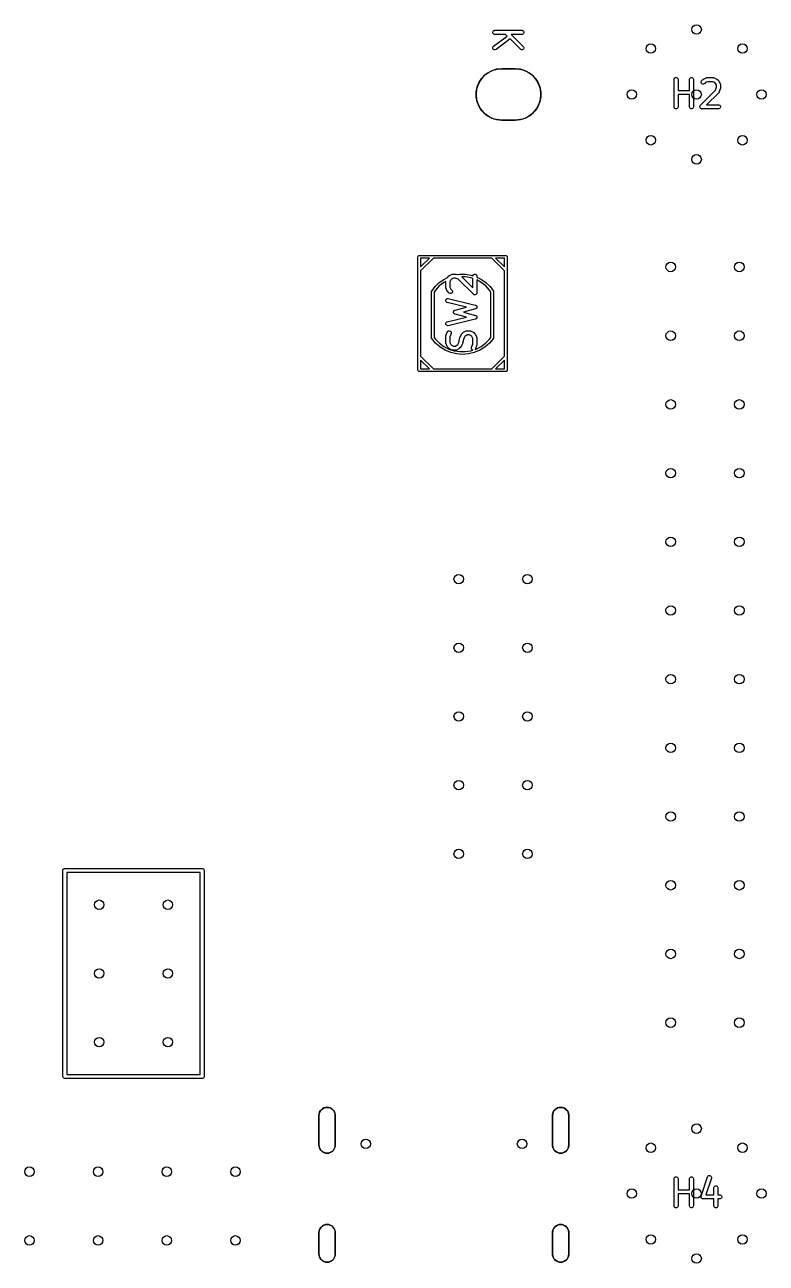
# Model space of a CAD drawing. Extents: x 0.3 to 2.5, y 0.3 to 2.1.
# Drawn here: x 1.421 to 2.501, y 0.299 to 2.101 of the extents above; entities that cross this region are included whole.
import ezdxf

# ---------------------------------------------------------------- set-up
doc = ezdxf.new("R2010")
doc.units = 0
doc.header["$MEASUREMENT"] = 0
doc.layers.add('BLACK', color=7, linetype='CONTINUOUS')

msp = doc.modelspace()

# ---------------------------------------------------------------- linework, layer by layer
at = {"layer": 'BLACK', "linetype": 'CONTINUOUS'}
for p, q in [((2.1032, 2.0909), (2.1036, 2.092)), ((2.1036, 2.092), (2.1044, 2.0928)), ((2.1044, 2.0928), (2.1055, 2.0932)), ((2.1055, 2.0932), (2.1061, 2.0933)), ((2.1061, 2.0933), (2.1454, 2.0933)), ((2.1454, 2.0933), (2.146, 2.0932)), ((2.146, 2.0932), (2.1471, 2.0928)), ((2.1471, 2.0928), (2.1479, 2.092)), ((2.1479, 2.092), (2.1483, 2.0909)), ((2.1032, 2.0897), (2.1032, 2.0909)), ((2.1036, 2.0887), (2.1032, 2.0897)), ((2.1044, 2.0879), (2.1036, 2.0887)), ((2.1043, 2.0702), (2.1241, 2.085)), ((2.1055, 2.0874), (2.1044, 2.0879)), ((2.1061, 2.0874), (2.1055, 2.0874)), ((2.1217, 2.0874), (2.1061, 2.0874)), ((2.1283, 2.0808), (2.1078, 2.0655)), ((2.1241, 2.085), (2.1217, 2.0874)), ((2.1434, 2.0657), (2.1283, 2.0808)), ((2.1454, 2.0874), (2.1301, 2.0874)), ((2.1301, 2.0874), (2.1475, 2.0699)), ((2.146, 2.0874), (2.1454, 2.0874)), ((2.1471, 2.0879), (2.146, 2.0874)), ((2.1479, 2.0887), (2.1471, 2.0879)), ((2.1483, 2.0897), (2.1479, 2.0887)), ((2.1483, 2.0909), (2.1483, 2.0897)), ((2.1031, 2.0677), (2.1033, 2.0688)), ((2.1034, 2.0665), (2.1031, 2.0677)), ((2.1033, 2.0688), (2.1039, 2.0698)), ((2.1041, 2.0656), (2.1034, 2.0665)), ((2.1039, 2.0698), (2.1043, 2.0702)), ((2.1051, 2.065), (2.1041, 2.0656)), ((2.1062, 2.0649), (2.1051, 2.065)), ((2.1074, 2.0652), (2.1062, 2.0649)), ((2.1078, 2.0655), (2.1074, 2.0652)), ((2.1438, 2.0654), (2.1434, 2.0657)), ((2.1449, 2.0649), (2.1438, 2.0654)), ((2.146, 2.0649), (2.1449, 2.0649)), ((2.1471, 2.0654), (2.146, 2.0649)), ((2.1479, 2.0662), (2.1471, 2.0654)), ((2.1475, 2.0699), (2.1479, 2.0695)), ((2.1479, 2.0695), (2.1483, 2.0684)), ((2.1483, 2.0672), (2.1479, 2.0662)), ((2.1483, 2.0684), (2.1483, 2.0672)), ((2.1053, 2.0358), (2.1125, 2.0372)), ((2.1125, 2.0372), (2.1161, 2.0374)), ((2.1161, 2.0374), (2.1358, 2.0374)), ((2.1358, 2.0374), (2.1161, 2.0374)), ((2.1358, 2.0374), (2.1395, 2.0372)), ((2.1395, 2.0372), (2.1467, 2.0358)), ((2.0832, 2.0176), (2.0872, 2.0237)), ((2.0872, 2.0237), (2.0924, 2.0289)), ((2.0924, 2.0289), (2.0985, 2.033)), ((2.0985, 2.033), (2.1053, 2.0358)), ((2.1467, 2.0358), (2.1535, 2.033)), ((2.1535, 2.033), (2.1596, 2.0289)), ((2.1596, 2.0289), (2.1647, 2.0237)), ((2.1647, 2.0237), (2.1688, 2.0176)), ((2.3671, 2.022), (2.3675, 2.0231)), ((2.3671, 2.0215), (2.3671, 2.022)), ((2.3671, 1.9821), (2.3671, 2.0215)), ((2.3675, 2.0231), (2.3684, 2.0239)), ((2.3684, 2.0239), (2.3694, 2.0244)), ((2.3694, 2.0244), (2.3706, 2.0244)), ((2.3706, 2.0244), (2.3716, 2.0239)), ((2.3716, 2.0239), (2.3725, 2.0231)), ((2.3725, 2.0231), (2.3729, 2.022)), ((2.3729, 2.022), (2.373, 2.0215)), ((2.373, 2.0215), (2.373, 2.0057)), ((2.3895, 2.0215), (2.3896, 2.022)), ((2.3895, 2.0057), (2.3895, 2.0215)), ((2.3896, 2.022), (2.39, 2.0231)), ((2.39, 2.0231), (2.3909, 2.0239)), ((2.3909, 2.0239), (2.3919, 2.0244)), ((2.3919, 2.0244), (2.3931, 2.0244)), ((2.3931, 2.0244), (2.3941, 2.0239)), ((2.3941, 2.0239), (2.395, 2.0231)), ((2.395, 2.0231), (2.3954, 2.022)), ((2.3954, 2.022), (2.3955, 2.0215)), ((2.3955, 2.0215), (2.3955, 1.9821)), ((2.4065, 2.0183), (2.4069, 2.0194)), ((2.4069, 2.0194), (2.4073, 2.0198)), ((2.4073, 2.0198), (2.4092, 2.0217)), ((2.4092, 2.0217), (2.4094, 2.0219)), ((2.4094, 2.0219), (2.4095, 2.022)), ((2.4094, 2.0219), (2.4094, 2.0219)), ((2.4095, 2.022), (2.4096, 2.022)), ((2.4096, 2.022), (2.4097, 2.0221)), ((2.4097, 2.0221), (2.4099, 2.0222)), ((2.4099, 2.0222), (2.4137, 2.0241)), ((2.4137, 2.0241), (2.4142, 2.0243)), ((2.4142, 2.0243), (2.4143, 2.0243)), ((2.4143, 2.0243), (2.4144, 2.0244)), ((2.4144, 2.0244), (2.415, 2.0244)), ((2.415, 2.0244), (2.4244, 2.0244)), ((2.4244, 2.0244), (2.4249, 2.0244)), ((2.4249, 2.0244), (2.425, 2.0243)), ((2.425, 2.0243), (2.4252, 2.0243)), ((2.4252, 2.0243), (2.4257, 2.0241)), ((2.4257, 2.0241), (2.4294, 2.0222)), ((2.4294, 2.0222), (2.4297, 2.0221)), ((2.4297, 2.0221), (2.4298, 2.022)), ((2.4298, 2.022), (2.4298, 2.022)), ((2.4298, 2.022), (2.4299, 2.0219)), ((2.4299, 2.0219), (2.43, 2.0219)), ((2.43, 2.0219), (2.4302, 2.0217)), ((2.4302, 2.0217), (2.4321, 2.0198)), ((2.4321, 2.0198), (2.4323, 2.0196)), ((2.4323, 2.0196), (2.4323, 2.0195)), ((2.4323, 2.0195), (2.4324, 2.0194)), ((2.4324, 2.0194), (2.4325, 2.0194)), ((2.4325, 2.0194), (2.4325, 2.0193)), ((2.4325, 2.0193), (2.4326, 2.019)), ((2.0789, 2.0037), (2.0804, 2.0109)), ((2.0789, 1.9963), (2.0789, 2.0037)), ((2.0804, 2.0109), (2.0832, 2.0176)), ((2.1688, 2.0176), (2.1716, 2.0109)), ((2.1716, 2.0109), (2.173, 2.0037)), ((2.173, 2.0037), (2.173, 1.9963)), ((2.373, 2.0057), (2.3895, 2.0057)), ((2.4054, 1.9842), (2.4274, 2.0062)), ((2.4065, 2.0171), (2.4065, 2.0183)), ((2.4069, 2.0161), (2.4065, 2.0171)), ((2.4077, 2.0153), (2.4069, 2.0161)), ((2.4088, 2.0148), (2.4077, 2.0153)), ((2.4099, 2.0148), (2.4088, 2.0148)), ((2.411, 2.0153), (2.4099, 2.0148)), ((2.4115, 2.0156), (2.411, 2.0153)), ((2.413, 2.0172), (2.4115, 2.0156)), ((2.4157, 2.0185), (2.413, 2.0172)), ((2.4321, 2.0025), (2.4146, 1.985)), ((2.4237, 2.0185), (2.4157, 2.0185)), ((2.4264, 2.0172), (2.4237, 2.0185)), ((2.4276, 2.016), (2.4264, 2.0172)), ((2.4274, 2.0062), (2.4289, 2.0107)), ((2.4289, 2.0133), (2.4276, 2.016)), ((2.4289, 2.0107), (2.4289, 2.0133)), ((2.4325, 2.003), (2.4321, 2.0025)), ((2.4326, 2.0031), (2.4325, 2.003)), ((2.4325, 2.003), (2.4325, 2.003)), ((2.4326, 2.019), (2.4345, 2.0153)), ((2.4328, 2.0037), (2.4326, 2.0031)), ((2.4347, 2.0093), (2.4328, 2.0037)), ((2.4345, 2.0153), (2.4347, 2.0147)), ((2.4347, 2.0147), (2.4347, 2.0146)), ((2.4347, 2.0146), (2.4348, 2.0145)), ((2.4348, 2.0096), (2.4347, 2.0096)), ((2.4347, 2.0096), (2.4347, 2.0093)), ((2.4348, 2.0145), (2.4348, 2.014)), ((2.4348, 2.014), (2.4348, 2.0102)), ((2.4348, 2.0102), (2.4348, 2.0099)), ((2.4348, 2.0099), (2.4348, 2.0098)), ((2.4348, 2.0098), (2.4348, 2.0097)), ((2.4348, 2.0097), (2.4348, 2.0096)), ((2.0804, 1.9891), (2.0789, 1.9963)), ((2.0832, 1.9824), (2.0804, 1.9891)), ((2.1716, 1.9891), (2.1688, 1.9824)), ((2.173, 1.9963), (2.1716, 1.9891)), ((2.3895, 1.9998), (2.373, 1.9998)), ((2.373, 1.9998), (2.373, 1.9821)), ((2.3895, 1.9821), (2.3895, 1.9998)), ((2.4046, 1.9827), (2.405, 1.9837)), ((2.405, 1.9837), (2.4054, 1.9842)), ((2.4146, 1.985), (2.4319, 1.985)), ((2.4319, 1.985), (2.4324, 1.985)), ((2.4324, 1.985), (2.4335, 1.9845)), ((2.4335, 1.9845), (2.4343, 1.9837)), ((2.4343, 1.9837), (2.4348, 1.9827)), ((2.0872, 1.9763), (2.0832, 1.9824)), ((2.0924, 1.9711), (2.0872, 1.9763)), ((2.0985, 1.967), (2.0924, 1.9711)), ((2.1053, 1.9642), (2.0985, 1.967)), ((2.1535, 1.967), (2.1467, 1.9642)), ((2.1596, 1.9711), (2.1535, 1.967)), ((2.1647, 1.9763), (2.1596, 1.9711)), ((2.1688, 1.9824), (2.1647, 1.9763)), ((2.3671, 1.9815), (2.3671, 1.9821)), ((2.3675, 1.9805), (2.3671, 1.9815)), ((2.3684, 1.9796), (2.3675, 1.9805)), ((2.3694, 1.9792), (2.3684, 1.9796)), ((2.3706, 1.9792), (2.3694, 1.9792)), ((2.3716, 1.9796), (2.3706, 1.9792)), ((2.3725, 1.9805), (2.3716, 1.9796)), ((2.3729, 1.9815), (2.3725, 1.9805)), ((2.373, 1.9821), (2.3729, 1.9815)), ((2.3896, 1.9815), (2.3895, 1.9821)), ((2.39, 1.9805), (2.3896, 1.9815)), ((2.3909, 1.9796), (2.39, 1.9805)), ((2.3919, 1.9792), (2.3909, 1.9796)), ((2.3931, 1.9792), (2.3919, 1.9792)), ((2.3941, 1.9796), (2.3931, 1.9792)), ((2.395, 1.9805), (2.3941, 1.9796)), ((2.3954, 1.9815), (2.395, 1.9805)), ((2.3955, 1.9821), (2.3954, 1.9815)), ((2.4046, 1.9815), (2.4046, 1.9827)), ((2.405, 1.9805), (2.4046, 1.9815)), ((2.4059, 1.9796), (2.405, 1.9805)), ((2.4069, 1.9792), (2.4059, 1.9796)), ((2.4075, 1.9791), (2.4069, 1.9792)), ((2.4319, 1.9791), (2.4075, 1.9791)), ((2.4324, 1.9792), (2.4319, 1.9791)), ((2.4335, 1.9796), (2.4324, 1.9792)), ((2.4343, 1.9805), (2.4335, 1.9796)), ((2.4348, 1.9815), (2.4343, 1.9805)), ((2.4348, 1.9827), (2.4348, 1.9815)), ((2.1125, 1.9628), (2.1053, 1.9642)), ((2.1161, 1.9626), (2.1125, 1.9628)), ((2.1358, 1.9626), (2.1161, 1.9626)), ((2.1161, 1.9626), (2.1358, 1.9626)), ((2.1395, 1.9628), (2.1358, 1.9626)), ((2.1467, 1.9642), (2.1395, 1.9628)), ((1.9941, 1.7638), (1.9942, 1.7645)), ((1.9941, 1.5984), (1.9941, 1.7638)), ((1.9942, 1.7645), (1.9953, 1.7656)), ((1.9953, 1.7656), (1.9961, 1.7657)), ((1.9961, 1.7657), (2.122, 1.7657)), ((2.0166, 1.7618), (1.998, 1.7433)), ((1.998, 1.7618), (1.998, 1.7488)), ((1.998, 1.7488), (2.011, 1.7618)), ((2.011, 1.7618), (1.998, 1.7618)), ((2.1015, 1.7618), (2.0166, 1.7618)), ((2.1201, 1.7433), (2.1015, 1.7618)), ((2.1071, 1.7618), (2.1201, 1.7488)), ((2.1201, 1.7618), (2.1071, 1.7618)), ((2.1201, 1.7488), (2.1201, 1.7618)), ((2.122, 1.7657), (2.1228, 1.7656)), ((2.1228, 1.7656), (2.1239, 1.7645)), ((2.1239, 1.7645), (2.124, 1.7638)), ((2.124, 1.7638), (2.124, 1.5984)), ((1.998, 1.7433), (1.998, 1.6189)), ((2.0249, 1.726), (2.0316, 1.7307)), ((2.0316, 1.7307), (2.037, 1.7334)), ((2.037, 1.7334), (2.037, 1.7335)), ((2.037, 1.7335), (2.0371, 1.7335)), ((2.0371, 1.7336), (2.0372, 1.7337)), ((2.0371, 1.7335), (2.0371, 1.7336)), ((2.0372, 1.7337), (2.0374, 1.7339)), ((2.0374, 1.7339), (2.0393, 1.7358)), ((2.0393, 1.7358), (2.0395, 1.736)), ((2.0395, 1.736), (2.0396, 1.7361)), ((2.0395, 1.736), (2.0395, 1.736)), ((2.0396, 1.7361), (2.0397, 1.7361)), ((2.0397, 1.7361), (2.0398, 1.7362)), ((2.0398, 1.7362), (2.04, 1.7363)), ((2.04, 1.7363), (2.0438, 1.7382)), ((2.0431, 1.7313), (2.0419, 1.7301)), ((2.0458, 1.7326), (2.0431, 1.7313)), ((2.0438, 1.7382), (2.0443, 1.7384)), ((2.0443, 1.7384), (2.0444, 1.7384)), ((2.0444, 1.7384), (2.0445, 1.7385)), ((2.0445, 1.7385), (2.0451, 1.7385)), ((2.0451, 1.7385), (2.0488, 1.7385)), ((2.0484, 1.7326), (2.0458, 1.7326)), ((2.0529, 1.7311), (2.0484, 1.7326)), ((2.0488, 1.7385), (2.0491, 1.7385)), ((2.0491, 1.7385), (2.0492, 1.7385)), ((2.0492, 1.7385), (2.0493, 1.7385)), ((2.0493, 1.7385), (2.0494, 1.7385)), ((2.0494, 1.7385), (2.0495, 1.7384)), ((2.0495, 1.7384), (2.0498, 1.7384)), ((2.0498, 1.7384), (2.0518, 1.7377)), ((2.0518, 1.7377), (2.0549, 1.7382)), ((2.0749, 1.7091), (2.0529, 1.7311)), ((2.0549, 1.7382), (2.0632, 1.7382)), ((2.0632, 1.7344), (2.0579, 1.7344)), ((2.0579, 1.7344), (2.074, 1.7183)), ((2.0632, 1.7382), (2.0713, 1.7369)), ((2.0714, 1.733), (2.0632, 1.7344)), ((2.0713, 1.7369), (2.0741, 1.736)), ((2.074, 1.7321), (2.0714, 1.733)), ((2.074, 1.7183), (2.074, 1.7321)), ((2.0741, 1.7361), (2.0745, 1.7372)), ((2.0741, 1.736), (2.0741, 1.7361)), ((2.0745, 1.7372), (2.0753, 1.738)), ((2.0753, 1.738), (2.0764, 1.7385)), ((2.0764, 1.7385), (2.0775, 1.7385)), ((2.0775, 1.7385), (2.0786, 1.738)), ((2.0786, 1.738), (2.0794, 1.7372)), ((2.0794, 1.7372), (2.0799, 1.7361)), ((2.0799, 1.7361), (2.0799, 1.7356)), ((2.0799, 1.7356), (2.0799, 1.734)), ((2.0799, 1.734), (2.0865, 1.7307)), ((2.0865, 1.7307), (2.0932, 1.726)), ((2.1201, 1.6189), (2.1201, 1.7433)), ((2.0138, 1.7126), (2.0139, 1.7134)), ((2.0139, 1.7134), (2.014, 1.7135)), ((2.014, 1.7135), (2.0141, 1.7137)), ((2.0141, 1.7137), (2.019, 1.7202)), ((2.0141, 1.7137), (2.0141, 1.7137)), ((2.0196, 1.715), (2.0177, 1.712)), ((2.019, 1.7202), (2.0249, 1.726)), ((2.0252, 1.7212), (2.0196, 1.715)), ((2.0317, 1.7263), (2.0252, 1.7212)), ((2.0346, 1.7279), (2.0317, 1.7263)), ((2.0346, 1.7187), (2.0346, 1.7279)), ((2.0347, 1.7181), (2.0346, 1.7187)), ((2.0347, 1.718), (2.0347, 1.7181)), ((2.0347, 1.7179), (2.0347, 1.718)), ((2.035, 1.7174), (2.0347, 1.7179)), ((2.0368, 1.7136), (2.035, 1.7174)), ((2.037, 1.7134), (2.0368, 1.7136)), ((2.037, 1.7133), (2.037, 1.7134)), ((2.0371, 1.7132), (2.037, 1.7133)), ((2.0371, 1.7131), (2.0371, 1.7132)), ((2.0372, 1.7131), (2.0371, 1.7131)), ((2.0374, 1.7129), (2.0372, 1.7131)), ((2.0393, 1.711), (2.0374, 1.7129)), ((2.0419, 1.7301), (2.0405, 1.7274)), ((2.0405, 1.7274), (2.0405, 1.7194)), ((2.0405, 1.7194), (2.0419, 1.7167)), ((2.0419, 1.7167), (2.0434, 1.7152)), ((2.0434, 1.7152), (2.0438, 1.7147)), ((2.0438, 1.7147), (2.0442, 1.7136)), ((2.0442, 1.7136), (2.0442, 1.7125)), ((2.0864, 1.7263), (2.0799, 1.7299)), ((2.0799, 1.7299), (2.0799, 1.7112)), ((2.0929, 1.7212), (2.0864, 1.7263)), ((2.0985, 1.715), (2.0929, 1.7212)), ((2.0932, 1.726), (2.0991, 1.7202)), ((2.1004, 1.712), (2.0985, 1.715)), ((2.0991, 1.7202), (2.104, 1.7137)), ((2.104, 1.7137), (2.1041, 1.7135)), ((2.1041, 1.7135), (2.1042, 1.7134)), ((2.1042, 1.7134), (2.1043, 1.7126)), ((2.0138, 1.6457), (2.0138, 1.7126)), ((2.0177, 1.712), (2.0177, 1.6463)), ((2.0346, 1.7001), (2.0349, 1.7012)), ((2.0348, 1.6989), (2.0346, 1.7001)), ((2.0354, 1.6979), (2.0348, 1.6989)), ((2.0349, 1.7012), (2.0356, 1.7021)), ((2.0364, 1.6973), (2.0354, 1.6979)), ((2.0356, 1.7021), (2.0366, 1.7027)), ((2.0369, 1.6971), (2.0364, 1.6973)), ((2.0366, 1.7027), (2.0377, 1.7029)), ((2.0649, 1.6904), (2.0369, 1.6971)), ((2.0377, 1.7029), (2.0383, 1.7028)), ((2.0383, 1.7028), (2.0776, 1.6934)), ((2.0397, 1.7106), (2.0393, 1.711)), ((2.0408, 1.7102), (2.0397, 1.7106)), ((2.0419, 1.7102), (2.0408, 1.7102)), ((2.043, 1.7106), (2.0419, 1.7102)), ((2.0438, 1.7114), (2.043, 1.7106)), ((2.0442, 1.7125), (2.0438, 1.7114)), ((2.0753, 1.7087), (2.0749, 1.7091)), ((2.0761, 1.7084), (2.0753, 1.7087)), ((2.0764, 1.7083), (2.0761, 1.7084)), ((2.0775, 1.7083), (2.0764, 1.7083)), ((2.0764, 1.7083), (2.0764, 1.7083)), ((2.0786, 1.7087), (2.0775, 1.7083)), ((2.0794, 1.7096), (2.0786, 1.7087)), ((2.0797, 1.7103), (2.0794, 1.7096)), ((2.0799, 1.7106), (2.0797, 1.7103)), ((2.0799, 1.7112), (2.0799, 1.7106)), ((2.1004, 1.6463), (2.1004, 1.712)), ((2.1043, 1.7126), (2.1043, 1.6457)), ((2.0459, 1.6833), (2.046, 1.6836)), ((2.0459, 1.6831), (2.0459, 1.6833)), ((2.0459, 1.6829), (2.0459, 1.6831)), ((2.046, 1.6825), (2.0459, 1.6829)), ((2.046, 1.684), (2.0461, 1.6842)), ((2.046, 1.6836), (2.046, 1.684)), ((2.046, 1.6821), (2.046, 1.6825)), ((2.0461, 1.682), (2.046, 1.6821)), ((2.0461, 1.6842), (2.0462, 1.6844)), ((2.0462, 1.6818), (2.0461, 1.682)), ((2.0462, 1.6844), (2.0464, 1.6847)), ((2.0464, 1.6815), (2.0462, 1.6818)), ((2.0464, 1.6847), (2.0466, 1.685)), ((2.0466, 1.6811), (2.0464, 1.6815)), ((2.0466, 1.685), (2.0468, 1.6851)), ((2.0468, 1.681), (2.0466, 1.6811)), ((2.0468, 1.6851), (2.0469, 1.6853)), ((2.0469, 1.6809), (2.0468, 1.681)), ((2.0469, 1.6853), (2.0472, 1.6855)), ((2.0472, 1.6807), (2.0469, 1.6809)), ((2.0472, 1.6855), (2.0475, 1.6857)), ((2.0475, 1.6804), (2.0472, 1.6807)), ((2.0475, 1.6857), (2.0478, 1.6858)), ((2.0478, 1.6803), (2.0475, 1.6804)), ((2.0478, 1.6858), (2.0479, 1.6859)), ((2.0479, 1.6803), (2.0478, 1.6803)), ((2.0479, 1.6859), (2.0479, 1.6859)), ((2.0479, 1.6859), (2.0481, 1.6859)), ((2.0481, 1.6802), (2.0479, 1.6803)), ((2.0479, 1.6803), (2.0479, 1.6803)), ((2.0481, 1.6859), (2.0649, 1.6904)), ((2.0649, 1.6757), (2.0481, 1.6802)), ((2.0777, 1.6877), (2.0603, 1.6831)), ((2.0603, 1.6831), (2.0777, 1.6784)), ((2.0776, 1.6934), (2.0778, 1.6934)), ((2.0779, 1.6878), (2.0777, 1.6877)), ((2.0777, 1.6784), (2.0779, 1.6784)), ((2.0778, 1.6934), (2.0779, 1.6934)), ((2.0779, 1.6934), (2.078, 1.6933)), ((2.078, 1.6878), (2.0779, 1.6878)), ((2.0779, 1.6784), (2.078, 1.6783)), ((2.078, 1.6933), (2.0782, 1.6933)), ((2.0781, 1.6878), (2.078, 1.6878)), ((2.078, 1.6783), (2.0781, 1.6783)), ((2.0783, 1.6879), (2.0781, 1.6878)), ((2.0781, 1.6783), (2.0783, 1.6782)), ((2.0782, 1.6933), (2.0785, 1.693)), ((2.0786, 1.6882), (2.0783, 1.6879)), ((2.0783, 1.6782), (2.0786, 1.678)), ((2.0785, 1.693), (2.0789, 1.6928)), ((2.079, 1.6884), (2.0786, 1.6882)), ((2.0786, 1.678), (2.079, 1.6777)), ((2.0789, 1.6928), (2.079, 1.6927)), ((2.079, 1.6927), (2.0791, 1.6926)), ((2.0791, 1.6885), (2.079, 1.6884)), ((2.079, 1.6777), (2.0791, 1.6776)), ((2.0791, 1.6926), (2.0794, 1.6922)), ((2.0792, 1.6886), (2.0791, 1.6885)), ((2.0791, 1.6776), (2.0792, 1.6775)), ((2.0794, 1.689), (2.0792, 1.6886)), ((2.0792, 1.6775), (2.0794, 1.6772)), ((2.0794, 1.6922), (2.0796, 1.6919)), ((2.0796, 1.6893), (2.0794, 1.689)), ((2.0794, 1.6772), (2.0796, 1.6768)), ((2.0796, 1.6919), (2.0797, 1.6917)), ((2.0797, 1.6895), (2.0796, 1.6893)), ((2.0796, 1.6768), (2.0797, 1.6767)), ((2.0797, 1.6917), (2.0797, 1.6916)), ((2.0797, 1.6916), (2.0798, 1.6912)), ((2.0798, 1.6896), (2.0797, 1.6895)), ((2.0797, 1.6767), (2.0798, 1.6765)), ((2.0798, 1.6912), (2.0799, 1.6908)), ((2.0799, 1.6905), (2.0798, 1.69)), ((2.0798, 1.69), (2.0798, 1.6896)), ((2.0799, 1.6908), (2.0799, 1.6906)), ((2.0799, 1.6906), (2.0799, 1.6905)), ((2.0346, 1.6661), (2.0348, 1.6672)), ((2.0349, 1.665), (2.0346, 1.6661)), ((2.0348, 1.6672), (2.0354, 1.6682)), ((2.0356, 1.664), (2.0349, 1.665)), ((2.0354, 1.6682), (2.0364, 1.6689)), ((2.0366, 1.6634), (2.0356, 1.664)), ((2.0364, 1.6689), (2.0369, 1.6691)), ((2.0377, 1.6632), (2.0366, 1.6634)), ((2.0369, 1.6691), (2.0649, 1.6757)), ((2.0383, 1.6633), (2.0377, 1.6632)), ((2.0776, 1.6727), (2.0383, 1.6633)), ((2.0778, 1.6728), (2.0776, 1.6727)), ((2.0779, 1.6728), (2.0778, 1.6728)), ((2.078, 1.6728), (2.0779, 1.6728)), ((2.0782, 1.6729), (2.078, 1.6728)), ((2.0785, 1.6731), (2.0782, 1.6729)), ((2.0789, 1.6734), (2.0785, 1.6731)), ((2.079, 1.6735), (2.0789, 1.6734)), ((2.0791, 1.6736), (2.079, 1.6735)), ((2.0794, 1.6739), (2.0791, 1.6736)), ((2.0796, 1.6743), (2.0794, 1.6739)), ((2.0797, 1.6744), (2.0796, 1.6743)), ((2.0798, 1.675), (2.0797, 1.6745)), ((2.0797, 1.6745), (2.0797, 1.6744)), ((2.0798, 1.6765), (2.0798, 1.6761)), ((2.0798, 1.6761), (2.0799, 1.6757)), ((2.0799, 1.6754), (2.0798, 1.675)), ((2.0799, 1.6757), (2.0799, 1.6755)), ((2.0799, 1.6755), (2.0799, 1.6754)), ((2.0139, 1.6449), (2.0138, 1.6457)), ((2.0138, 1.6457), (2.0138, 1.6457)), ((2.0138, 1.6457), (2.0138, 1.6457)), ((2.0138, 1.6457), (2.0138, 1.6457)), ((2.0141, 1.6448), (2.0139, 1.6449)), ((2.0142, 1.6445), (2.0141, 1.6448)), ((2.0198, 1.6379), (2.0142, 1.6445)), ((2.0177, 1.6463), (2.0197, 1.6435)), ((2.0197, 1.6435), (2.0255, 1.6378)), ((2.0346, 1.6475), (2.0347, 1.6477)), ((2.0346, 1.6381), (2.0346, 1.6475)), ((2.0347, 1.6481), (2.0348, 1.6484)), ((2.0347, 1.648), (2.0347, 1.6481)), ((2.0347, 1.6479), (2.0347, 1.648)), ((2.0347, 1.6478), (2.0347, 1.6479)), ((2.0347, 1.6477), (2.0347, 1.6478)), ((2.0348, 1.6484), (2.0367, 1.654)), ((2.0367, 1.654), (2.0369, 1.6545)), ((2.0369, 1.6545), (2.0377, 1.6554)), ((2.0377, 1.6554), (2.0387, 1.6559)), ((2.0387, 1.6559), (2.0398, 1.656)), ((2.0398, 1.656), (2.0409, 1.6556)), ((2.0423, 1.6521), (2.0405, 1.647)), ((2.0405, 1.647), (2.0405, 1.6388)), ((2.0409, 1.6556), (2.0418, 1.6549)), ((2.0418, 1.6549), (2.0423, 1.6539)), ((2.0423, 1.6539), (2.0424, 1.6527)), ((2.0424, 1.6527), (2.0423, 1.6521)), ((2.0536, 1.6391), (2.0553, 1.6463)), ((2.0553, 1.6463), (2.0554, 1.6463)), ((2.0554, 1.6464), (2.0555, 1.6466)), ((2.0554, 1.6463), (2.0554, 1.6464)), ((2.0555, 1.6468), (2.0556, 1.6469)), ((2.0555, 1.6466), (2.0555, 1.6468)), ((2.0556, 1.6469), (2.0574, 1.6506)), ((2.0556, 1.6469), (2.0556, 1.6469)), ((2.0574, 1.6506), (2.0576, 1.6509)), ((2.0576, 1.6509), (2.0576, 1.651)), ((2.0576, 1.651), (2.0577, 1.651)), ((2.0577, 1.651), (2.0578, 1.6511)), ((2.0578, 1.6512), (2.058, 1.6514)), ((2.0578, 1.6511), (2.0578, 1.6512)), ((2.058, 1.6514), (2.0599, 1.6533)), ((2.061, 1.6445), (2.0592, 1.6374)), ((2.0599, 1.6533), (2.0601, 1.6535)), ((2.0601, 1.6535), (2.0602, 1.6535)), ((2.0602, 1.6536), (2.0603, 1.6537)), ((2.0602, 1.6535), (2.0602, 1.6536)), ((2.0603, 1.6537), (2.0604, 1.6537)), ((2.0604, 1.6537), (2.0606, 1.6538)), ((2.0606, 1.6538), (2.0644, 1.6557)), ((2.0625, 1.6476), (2.061, 1.6445)), ((2.0637, 1.6488), (2.0625, 1.6476)), ((2.0664, 1.6501), (2.0637, 1.6488)), ((2.0644, 1.6557), (2.0649, 1.6559)), ((2.0649, 1.6559), (2.065, 1.6559)), ((2.065, 1.6559), (2.0651, 1.656)), ((2.0651, 1.656), (2.0657, 1.656)), ((2.0657, 1.656), (2.0695, 1.656)), ((2.0688, 1.6501), (2.0664, 1.6501)), ((2.0715, 1.6488), (2.0688, 1.6501)), ((2.0695, 1.656), (2.07, 1.656)), ((2.07, 1.656), (2.0701, 1.6559)), ((2.0701, 1.6559), (2.0702, 1.6559)), ((2.0702, 1.6559), (2.0708, 1.6557)), ((2.0708, 1.6557), (2.0745, 1.6538)), ((2.0727, 1.6476), (2.0715, 1.6488)), ((2.074, 1.6449), (2.0727, 1.6476)), ((2.074, 1.6367), (2.074, 1.6449)), ((2.0745, 1.6538), (2.0748, 1.6537)), ((2.0748, 1.6537), (2.0749, 1.6537)), ((2.0749, 1.6537), (2.0749, 1.6536)), ((2.0749, 1.6536), (2.075, 1.6535)), ((2.075, 1.6535), (2.0751, 1.6535)), ((2.0751, 1.6535), (2.0753, 1.6533)), ((2.0753, 1.6533), (2.0772, 1.6514)), ((2.0772, 1.6514), (2.0774, 1.6512)), ((2.0774, 1.6512), (2.0774, 1.6511)), ((2.0774, 1.6511), (2.0775, 1.651)), ((2.0775, 1.651), (2.0775, 1.651)), ((2.0775, 1.651), (2.0776, 1.6509)), ((2.0776, 1.6509), (2.0777, 1.6506)), ((2.0777, 1.6506), (2.0796, 1.6469)), ((2.0796, 1.6469), (2.0798, 1.6464)), ((2.0798, 1.6464), (2.0798, 1.6462)), ((2.0798, 1.6462), (2.0799, 1.6462)), ((2.0799, 1.6462), (2.0799, 1.6456)), ((2.0799, 1.6456), (2.0799, 1.6362)), ((2.0926, 1.6378), (2.0984, 1.6435)), ((2.104, 1.6445), (2.0983, 1.6379)), ((2.0984, 1.6435), (2.1004, 1.6463)), ((2.1042, 1.6449), (2.104, 1.6448)), ((2.104, 1.6448), (2.104, 1.6445)), ((2.1043, 1.6457), (2.1042, 1.6449)), ((2.1043, 1.6457), (2.1043, 1.6457)), ((2.1043, 1.6457), (2.1043, 1.6457)), ((2.1043, 1.6457), (2.1043, 1.6457)), ((2.0264, 1.6322), (2.0198, 1.6379)), ((2.0255, 1.6378), (2.032, 1.633)), ((2.0339, 1.6277), (2.0264, 1.6322)), ((2.032, 1.633), (2.0393, 1.6294)), ((2.0419, 1.6244), (2.0339, 1.6277)), ((2.0347, 1.6375), (2.0346, 1.6381)), ((2.0347, 1.6374), (2.0347, 1.6375)), ((2.0347, 1.6373), (2.0347, 1.6374)), ((2.035, 1.6368), (2.0347, 1.6373)), ((2.0368, 1.633), (2.035, 1.6368)), ((2.037, 1.6328), (2.0368, 1.633)), ((2.037, 1.6327), (2.037, 1.6328)), ((2.0371, 1.6326), (2.037, 1.6327)), ((2.0371, 1.6325), (2.0371, 1.6326)), ((2.0372, 1.6325), (2.0371, 1.6325)), ((2.0374, 1.6322), (2.0372, 1.6325)), ((2.0393, 1.6304), (2.0374, 1.6322)), ((2.0395, 1.6302), (2.0393, 1.6304)), ((2.0393, 1.6294), (2.047, 1.6269)), ((2.0395, 1.6301), (2.0395, 1.6302)), ((2.0396, 1.6301), (2.0395, 1.6301)), ((2.0397, 1.63), (2.0396, 1.6301)), ((2.0398, 1.63), (2.0397, 1.63)), ((2.04, 1.6298), (2.0398, 1.63)), ((2.0438, 1.6279), (2.04, 1.6298)), ((2.0405, 1.6388), (2.0419, 1.6361)), ((2.0419, 1.6361), (2.0431, 1.6349)), ((2.0504, 1.6223), (2.0419, 1.6244)), ((2.0431, 1.6349), (2.0458, 1.6335)), ((2.0443, 1.6277), (2.0438, 1.6279)), ((2.0444, 1.6277), (2.0443, 1.6277)), ((2.0445, 1.6277), (2.0444, 1.6277)), ((2.0451, 1.6276), (2.0445, 1.6277)), ((2.0488, 1.6276), (2.0451, 1.6276)), ((2.0458, 1.6335), (2.0481, 1.6335)), ((2.047, 1.6269), (2.055, 1.6256)), ((2.0481, 1.6335), (2.0508, 1.6349)), ((2.0494, 1.6277), (2.0488, 1.6276)), ((2.0495, 1.6277), (2.0494, 1.6277)), ((2.0496, 1.6277), (2.0495, 1.6277)), ((2.0502, 1.6279), (2.0496, 1.6277)), ((2.0539, 1.6298), (2.0502, 1.6279)), ((2.0508, 1.6349), (2.052, 1.6361)), ((2.052, 1.6361), (2.0536, 1.6391)), ((2.0542, 1.63), (2.0539, 1.6298)), ((2.0543, 1.6301), (2.0542, 1.63)), ((2.0542, 1.63), (2.0542, 1.63)), ((2.0544, 1.6301), (2.0543, 1.6301)), ((2.0545, 1.6302), (2.0544, 1.6301)), ((2.0547, 1.6304), (2.0545, 1.6302)), ((2.0566, 1.6322), (2.0547, 1.6304)), ((2.055, 1.6256), (2.0631, 1.6256)), ((2.0567, 1.6325), (2.0566, 1.6322)), ((2.0568, 1.6325), (2.0567, 1.6325)), ((2.0569, 1.6326), (2.0568, 1.6325)), ((2.0571, 1.633), (2.0569, 1.6328)), ((2.0569, 1.6328), (2.0569, 1.6327)), ((2.0569, 1.6327), (2.0569, 1.6326)), ((2.059, 1.6368), (2.0571, 1.633)), ((2.0591, 1.6371), (2.059, 1.6368)), ((2.059, 1.6368), (2.059, 1.6368)), ((2.059, 1.6368), (2.059, 1.6368)), ((2.0592, 1.6373), (2.0591, 1.6371)), ((2.0592, 1.6374), (2.0592, 1.6373)), ((2.0592, 1.6373), (2.0592, 1.6373)), ((2.0631, 1.6256), (2.0711, 1.6269)), ((2.0762, 1.6244), (2.0677, 1.6223)), ((2.0711, 1.6269), (2.0742, 1.6278)), ((2.0722, 1.6309), (2.0723, 1.6315)), ((2.0722, 1.6298), (2.0722, 1.6309)), ((2.0728, 1.6288), (2.0722, 1.6298)), ((2.0723, 1.6315), (2.074, 1.6367)), ((2.0736, 1.628), (2.0728, 1.6288)), ((2.0742, 1.6278), (2.0736, 1.628)), ((2.0842, 1.6277), (2.0762, 1.6244)), ((2.0775, 1.6289), (2.0788, 1.6294)), ((2.0777, 1.6291), (2.0775, 1.6289)), ((2.0779, 1.6296), (2.0777, 1.6291)), ((2.0798, 1.6353), (2.0779, 1.6296)), ((2.0788, 1.6294), (2.0861, 1.633)), ((2.0799, 1.6356), (2.0798, 1.6356)), ((2.0798, 1.6356), (2.0798, 1.6353)), ((2.0799, 1.6362), (2.0799, 1.6359)), ((2.0799, 1.6359), (2.0799, 1.6358)), ((2.0799, 1.6358), (2.0799, 1.6357)), ((2.0799, 1.6357), (2.0799, 1.6356)), ((2.0917, 1.6322), (2.0842, 1.6277)), ((2.0861, 1.633), (2.0926, 1.6378)), ((2.0983, 1.6379), (2.0917, 1.6322)), ((1.998, 1.6189), (2.0166, 1.6004)), ((2.011, 1.6004), (1.998, 1.6134)), ((1.998, 1.6134), (1.998, 1.6004)), ((2.0591, 1.6216), (2.0504, 1.6223)), ((2.0677, 1.6223), (2.0591, 1.6216)), ((2.1015, 1.6004), (2.1201, 1.6189)), ((2.1201, 1.6134), (2.1071, 1.6004)), ((2.1201, 1.6004), (2.1201, 1.6134)), ((1.9942, 1.5977), (1.9941, 1.5984)), ((1.9953, 1.5966), (1.9942, 1.5977)), ((1.9961, 1.5965), (1.9953, 1.5966)), ((2.122, 1.5965), (1.9961, 1.5965)), ((1.998, 1.6004), (2.011, 1.6004)), ((2.0166, 1.6004), (2.1015, 1.6004)), ((2.1071, 1.6004), (2.1201, 1.6004)), ((2.1228, 1.5966), (2.122, 1.5965)), ((2.1239, 1.5977), (2.1228, 1.5966)), ((2.124, 1.5984), (2.1239, 1.5977)), ((1.477, 0.871), (1.4775, 0.8721)), ((1.477, 0.8705), (1.477, 0.871)), ((1.477, 0.5705), (1.477, 0.8705)), ((1.4775, 0.8721), (1.4783, 0.8729)), ((1.4783, 0.8729), (1.4793, 0.8734)), ((1.4793, 0.8734), (1.4799, 0.8734)), ((1.4799, 0.8734), (1.6799, 0.8734)), ((1.4829, 0.8675), (1.4829, 0.5734)), ((1.677, 0.8675), (1.4829, 0.8675)), ((1.677, 0.5734), (1.677, 0.8675)), ((1.6799, 0.8734), (1.6805, 0.8734)), ((1.6805, 0.8734), (1.6816, 0.8729)), ((1.6816, 0.8729), (1.6824, 0.8721)), ((1.6824, 0.8721), (1.6828, 0.871)), ((1.6828, 0.871), (1.6829, 0.8705)), ((1.6829, 0.8705), (1.6829, 0.5705)), ((1.477, 0.5699), (1.477, 0.5705)), ((1.4775, 0.5688), (1.477, 0.5699)), ((1.4783, 0.568), (1.4775, 0.5688)), ((1.4793, 0.5676), (1.4783, 0.568)), ((1.4799, 0.5675), (1.4793, 0.5676)), ((1.6799, 0.5675), (1.4799, 0.5675)), ((1.4829, 0.5734), (1.677, 0.5734)), ((1.6805, 0.5676), (1.6799, 0.5675)), ((1.6816, 0.568), (1.6805, 0.5676)), ((1.6824, 0.5688), (1.6816, 0.568)), ((1.6828, 0.5699), (1.6824, 0.5688)), ((1.6829, 0.5705), (1.6828, 0.5699)), ((1.8524, 0.521), (1.8546, 0.5231)), ((1.8546, 0.5231), (1.8573, 0.5247)), ((1.8573, 0.5247), (1.8603, 0.5255)), ((1.8603, 0.5255), (1.8634, 0.5255)), ((1.8634, 0.5255), (1.8663, 0.5247)), ((1.8663, 0.5247), (1.869, 0.5231)), ((1.869, 0.5231), (1.8712, 0.521)), ((2.1926, 0.521), (2.1948, 0.5231)), ((2.1948, 0.5231), (2.1974, 0.5247)), ((2.1974, 0.5247), (2.2004, 0.5255)), ((2.2004, 0.5255), (2.2035, 0.5255)), ((2.2035, 0.5255), (2.2065, 0.5247)), ((2.2065, 0.5247), (2.2092, 0.5231)), ((2.2092, 0.5231), (2.2113, 0.521)), ((1.85, 0.5138), (1.8501, 0.5153)), ((1.85, 0.4705), (1.85, 0.5138)), ((1.85, 0.5138), (1.85, 0.4705)), ((1.8501, 0.5153), (1.8509, 0.5183)), ((1.8509, 0.5183), (1.8524, 0.521)), ((1.8712, 0.521), (1.8727, 0.5183)), ((1.8727, 0.5183), (1.8735, 0.5153)), ((1.8735, 0.5153), (1.8736, 0.5138)), ((1.8736, 0.5138), (1.8736, 0.4705)), ((1.8736, 0.4705), (1.8736, 0.5138)), ((2.1902, 0.5138), (2.1903, 0.5153)), ((2.1902, 0.4705), (2.1902, 0.5138)), ((2.1902, 0.5138), (2.1902, 0.4705)), ((2.1903, 0.5153), (2.1911, 0.5183)), ((2.1911, 0.5183), (2.1926, 0.521)), ((2.2113, 0.521), (2.2129, 0.5183)), ((2.2129, 0.5183), (2.2137, 0.5153)), ((2.2137, 0.5153), (2.2138, 0.5138)), ((2.2138, 0.5138), (2.2138, 0.4705)), ((2.2138, 0.4705), (2.2138, 0.5138)), ((1.8501, 0.4689), (1.85, 0.4705)), ((1.8509, 0.466), (1.8501, 0.4689)), ((1.8735, 0.4689), (1.8727, 0.466)), ((1.8736, 0.4705), (1.8735, 0.4689)), ((2.1903, 0.4689), (2.1902, 0.4705)), ((2.1911, 0.466), (2.1903, 0.4689)), ((2.2137, 0.4689), (2.2129, 0.466)), ((2.2138, 0.4705), (2.2137, 0.4689)), ((1.8524, 0.4633), (1.8509, 0.466)), ((1.8546, 0.4611), (1.8524, 0.4633)), ((1.8573, 0.4596), (1.8546, 0.4611)), ((1.8603, 0.4588), (1.8573, 0.4596)), ((1.8634, 0.4588), (1.8603, 0.4588)), ((1.8663, 0.4596), (1.8634, 0.4588)), ((1.869, 0.4611), (1.8663, 0.4596)), ((1.8712, 0.4633), (1.869, 0.4611)), ((1.8727, 0.466), (1.8712, 0.4633)), ((2.1926, 0.4633), (2.1911, 0.466)), ((2.1948, 0.4611), (2.1926, 0.4633)), ((2.1974, 0.4596), (2.1948, 0.4611)), ((2.2004, 0.4588), (2.1974, 0.4596)), ((2.2035, 0.4588), (2.2004, 0.4588)), ((2.2065, 0.4596), (2.2035, 0.4588)), ((2.2092, 0.4611), (2.2065, 0.4596)), ((2.2113, 0.4633), (2.2092, 0.4611)), ((2.2129, 0.466), (2.2113, 0.4633)), ((2.3671, 0.422), (2.3675, 0.4231)), ((2.3671, 0.4215), (2.3671, 0.422)), ((2.3671, 0.3821), (2.3671, 0.4215)), ((2.3675, 0.4231), (2.3684, 0.4239)), ((2.3684, 0.4239), (2.3694, 0.4244)), ((2.3694, 0.4244), (2.3706, 0.4244)), ((2.3706, 0.4244), (2.3716, 0.4239)), ((2.3716, 0.4239), (2.3725, 0.4231)), ((2.3725, 0.4231), (2.3729, 0.422)), ((2.3729, 0.422), (2.373, 0.4215)), ((2.373, 0.4215), (2.373, 0.4057)), ((2.3895, 0.4215), (2.3896, 0.422)), ((2.3895, 0.4057), (2.3895, 0.4215)), ((2.3896, 0.422), (2.39, 0.4231)), ((2.39, 0.4231), (2.3909, 0.4239)), ((2.3909, 0.4239), (2.3919, 0.4244)), ((2.3919, 0.4244), (2.3931, 0.4244)), ((2.3931, 0.4244), (2.3941, 0.4239)), ((2.3941, 0.4239), (2.395, 0.4231)), ((2.395, 0.4231), (2.3954, 0.422)), ((2.3954, 0.422), (2.3955, 0.4215)), ((2.3955, 0.4215), (2.3955, 0.3821)), ((2.4066, 0.3962), (2.4159, 0.4243)), ((2.4215, 0.4224), (2.4135, 0.3982)), ((2.4159, 0.4243), (2.4162, 0.4248)), ((2.4162, 0.4248), (2.4169, 0.4257)), ((2.4169, 0.4257), (2.418, 0.4262)), ((2.418, 0.4262), (2.4191, 0.4263)), ((2.4191, 0.4263), (2.4202, 0.4259)), ((2.4202, 0.4259), (2.4211, 0.4251)), ((2.4211, 0.4251), (2.4216, 0.4241)), ((2.4217, 0.423), (2.4215, 0.4224)), ((2.4216, 0.4241), (2.4217, 0.423)), ((2.373, 0.4057), (2.3895, 0.4057)), ((2.3895, 0.3998), (2.373, 0.3998)), ((2.373, 0.3998), (2.373, 0.3821)), ((2.3895, 0.3821), (2.3895, 0.3998)), ((2.4135, 0.3982), (2.4252, 0.3982)), ((2.4252, 0.4089), (2.4257, 0.41)), ((2.4252, 0.4083), (2.4252, 0.4089)), ((2.4252, 0.3982), (2.4252, 0.4083)), ((2.4257, 0.41), (2.4265, 0.4108)), ((2.4265, 0.4108), (2.4275, 0.4112)), ((2.4275, 0.4112), (2.4287, 0.4112)), ((2.4287, 0.4112), (2.4298, 0.4108)), ((2.4298, 0.4108), (2.4306, 0.41)), ((2.4306, 0.41), (2.431, 0.4089)), ((2.431, 0.4089), (2.4311, 0.4083)), ((2.4311, 0.4083), (2.4311, 0.3982)), ((2.4311, 0.3982), (2.4337, 0.3982)), ((2.4337, 0.3982), (2.4343, 0.3981)), ((2.4343, 0.3981), (2.4354, 0.3977)), ((2.4354, 0.3977), (2.4362, 0.3969)), ((2.4362, 0.3969), (2.4366, 0.3958)), ((2.3671, 0.3815), (2.3671, 0.3821)), ((2.3675, 0.3805), (2.3671, 0.3815)), ((2.3684, 0.3796), (2.3675, 0.3805)), ((2.3694, 0.3792), (2.3684, 0.3796)), ((2.3706, 0.3792), (2.3694, 0.3792)), ((2.3716, 0.3796), (2.3706, 0.3792)), ((2.3725, 0.3805), (2.3716, 0.3796)), ((2.3729, 0.3815), (2.3725, 0.3805)), ((2.373, 0.3821), (2.3729, 0.3815)), ((2.3896, 0.3815), (2.3895, 0.3821)), ((2.39, 0.3805), (2.3896, 0.3815)), ((2.3909, 0.3796), (2.39, 0.3805)), ((2.3919, 0.3792), (2.3909, 0.3796)), ((2.3931, 0.3792), (2.3919, 0.3792)), ((2.3941, 0.3796), (2.3931, 0.3792)), ((2.395, 0.3805), (2.3941, 0.3796)), ((2.3954, 0.3815), (2.395, 0.3805)), ((2.3955, 0.3821), (2.3954, 0.3815)), ((2.4064, 0.3956), (2.4065, 0.3957)), ((2.4065, 0.3951), (2.4064, 0.3956)), ((2.4065, 0.3959), (2.4066, 0.3962)), ((2.4065, 0.3958), (2.4065, 0.3959)), ((2.4065, 0.3957), (2.4065, 0.3958)), ((2.4065, 0.3946), (2.4065, 0.3951)), ((2.4065, 0.3945), (2.4065, 0.3946)), ((2.4065, 0.3944), (2.4065, 0.3945)), ((2.4067, 0.394), (2.4065, 0.3944)), ((2.4069, 0.3936), (2.4067, 0.394)), ((2.407, 0.3935), (2.4069, 0.3936)), ((2.407, 0.3934), (2.407, 0.3935)), ((2.4074, 0.3931), (2.407, 0.3934)), ((2.4077, 0.3928), (2.4074, 0.3931)), ((2.4078, 0.3927), (2.4077, 0.3928)), ((2.4079, 0.3927), (2.4078, 0.3927)), ((2.4084, 0.3925), (2.4079, 0.3927)), ((2.4088, 0.3923), (2.4084, 0.3925)), ((2.4089, 0.3923), (2.4088, 0.3923)), ((2.409, 0.3923), (2.4089, 0.3923)), ((2.4091, 0.3923), (2.409, 0.3923)), ((2.4094, 0.3923), (2.4091, 0.3923)), ((2.4252, 0.3923), (2.4094, 0.3923)), ((2.4252, 0.3821), (2.4252, 0.3923)), ((2.4252, 0.3815), (2.4252, 0.3821)), ((2.4257, 0.3805), (2.4252, 0.3815)), ((2.4265, 0.3796), (2.4257, 0.3805)), ((2.4275, 0.3792), (2.4265, 0.3796)), ((2.4287, 0.3792), (2.4275, 0.3792)), ((2.4298, 0.3796), (2.4287, 0.3792)), ((2.4306, 0.3805), (2.4298, 0.3796)), ((2.431, 0.3815), (2.4306, 0.3805)), ((2.4311, 0.3821), (2.431, 0.3815)), ((2.4337, 0.3923), (2.4311, 0.3923)), ((2.4311, 0.3923), (2.4311, 0.3821)), ((2.4343, 0.3923), (2.4337, 0.3923)), ((2.4354, 0.3928), (2.4343, 0.3923)), ((2.4362, 0.3936), (2.4354, 0.3928)), ((2.4366, 0.3946), (2.4362, 0.3936)), ((2.4366, 0.3958), (2.4366, 0.3946)), ((1.85, 0.3433), (1.8501, 0.3448)), ((1.85, 0.3118), (1.85, 0.3433)), ((1.85, 0.3433), (1.85, 0.3118)), ((1.8501, 0.3448), (1.8509, 0.3478)), ((1.8509, 0.3478), (1.8524, 0.3505)), ((1.8524, 0.3505), (1.8546, 0.3527)), ((1.8546, 0.3527), (1.8573, 0.3542)), ((1.8573, 0.3542), (1.8603, 0.355)), ((1.8603, 0.355), (1.8634, 0.355)), ((1.8634, 0.355), (1.8663, 0.3542)), ((1.8663, 0.3542), (1.869, 0.3527)), ((1.869, 0.3527), (1.8712, 0.3505)), ((1.8712, 0.3505), (1.8727, 0.3478)), ((1.8727, 0.3478), (1.8735, 0.3448)), ((1.8735, 0.3448), (1.8736, 0.3433)), ((1.8736, 0.3433), (1.8736, 0.3118)), ((1.8736, 0.3118), (1.8736, 0.3433)), ((2.1902, 0.3433), (2.1903, 0.3448)), ((2.1902, 0.3118), (2.1902, 0.3433)), ((2.1902, 0.3433), (2.1902, 0.3118)), ((2.1903, 0.3448), (2.1911, 0.3478)), ((2.1911, 0.3478), (2.1926, 0.3505)), ((2.1926, 0.3505), (2.1948, 0.3527)), ((2.1948, 0.3527), (2.1974, 0.3542)), ((2.1974, 0.3542), (2.2004, 0.355)), ((2.2004, 0.355), (2.2035, 0.355)), ((2.2035, 0.355), (2.2065, 0.3542)), ((2.2065, 0.3542), (2.2092, 0.3527)), ((2.2092, 0.3527), (2.2113, 0.3505)), ((2.2113, 0.3505), (2.2129, 0.3478)), ((2.2129, 0.3478), (2.2137, 0.3448)), ((2.2137, 0.3448), (2.2138, 0.3433)), ((2.2138, 0.3433), (2.2138, 0.3118)), ((2.2138, 0.3118), (2.2138, 0.3433)), ((1.8501, 0.3103), (1.85, 0.3118)), ((1.8509, 0.3073), (1.8501, 0.3103)), ((1.8524, 0.3046), (1.8509, 0.3073)), ((1.8727, 0.3073), (1.8712, 0.3046)), ((1.8735, 0.3103), (1.8727, 0.3073)), ((1.8736, 0.3118), (1.8735, 0.3103)), ((2.1903, 0.3103), (2.1902, 0.3118)), ((2.1911, 0.3073), (2.1903, 0.3103)), ((2.1926, 0.3046), (2.1911, 0.3073)), ((2.2129, 0.3073), (2.2113, 0.3046)), ((2.2137, 0.3103), (2.2129, 0.3073)), ((2.2138, 0.3118), (2.2137, 0.3103)), ((1.8546, 0.3024), (1.8524, 0.3046)), ((1.8573, 0.3009), (1.8546, 0.3024)), ((1.8603, 0.3001), (1.8573, 0.3009)), ((1.8634, 0.3001), (1.8603, 0.3001)), ((1.8663, 0.3009), (1.8634, 0.3001)), ((1.869, 0.3024), (1.8663, 0.3009)), ((1.8712, 0.3046), (1.869, 0.3024)), ((2.1948, 0.3024), (2.1926, 0.3046)), ((2.1974, 0.3009), (2.1948, 0.3024)), ((2.2004, 0.3001), (2.1974, 0.3009)), ((2.2035, 0.3001), (2.2004, 0.3001)), ((2.2065, 0.3009), (2.2035, 0.3001)), ((2.2092, 0.3024), (2.2065, 0.3009)), ((2.2113, 0.3046), (2.2092, 0.3024))]:
    msp.add_line(p, q, dxfattribs=at)
at = {"layer": 'BLACK'}
for centre in [(2.4, 2.0945), (2.4, 2.0945), (2.3332, 2.0668), (2.3332, 2.0668), (2.4668, 2.0668), (2.4668, 2.0668), (2.3055, 2), (2.3055, 2), (2.4, 2), (2.4, 2), (2.4945, 2), (2.4945, 2), (2.3332, 1.9332), (2.3332, 1.9332), (2.4668, 1.9332), (2.4668, 1.9332), (2.4, 1.9055), (2.4, 1.9055), (2.3622, 1.7488), (2.3622, 1.7488), (2.4622, 1.7488), (2.4622, 1.7488), (2.3622, 1.6488), (2.3622, 1.6488), (2.4622, 1.6488), (2.4622, 1.6488), (2.3622, 1.5488), (2.3622, 1.5488), (2.4622, 1.5488), (2.4622, 1.5488), (2.3622, 1.4488), (2.3622, 1.4488), (2.4622, 1.4488), (2.4622, 1.4488), (2.3622, 1.3488), (2.3622, 1.3488), (2.4622, 1.3488), (2.4622, 1.3488), (2.0535, 1.2945), (2.0535, 1.2945), (2.1535, 1.2945), (2.1535, 1.2945), (2.3622, 1.2488), (2.3622, 1.2488), (2.4622, 1.2488), (2.4622, 1.2488), (2.0535, 1.1945), (2.0535, 1.1945), (2.1535, 1.1945), (2.1535, 1.1945), (2.3622, 1.1488), (2.3622, 1.1488), (2.4622, 1.1488), (2.4622, 1.1488), (2.0535, 1.0945), (2.0535, 1.0945), (2.1535, 1.0945), (2.1535, 1.0945), (2.3622, 1.0488), (2.3622, 1.0488), (2.4622, 1.0488), (2.4622, 1.0488), (2.0535, 0.9945), (2.0535, 0.9945), (2.1535, 0.9945), (2.1535, 0.9945), (2.3622, 0.9488), (2.3622, 0.9488), (2.4622, 0.9488), (2.4622, 0.9488), (2.0535, 0.8945), (2.0535, 0.8945), (2.1535, 0.8945), (2.1535, 0.8945), (2.3622, 0.8488), (2.3622, 0.8488), (2.4622, 0.8488), (2.4622, 0.8488), (1.5299, 0.8205), (1.5299, 0.8205), (1.6299, 0.8205), (1.6299, 0.8205), (2.3622, 0.7488), (2.3622, 0.7488), (2.4622, 0.7488), (2.4622, 0.7488), (1.5299, 0.7205), (1.5299, 0.7205), (1.6299, 0.7205), (1.6299, 0.7205), (2.3622, 0.6488), (2.3622, 0.6488), (2.4622, 0.6488), (2.4622, 0.6488), (1.5299, 0.6205), (1.5299, 0.6205), (1.6299, 0.6205), (1.6299, 0.6205), (2.4, 0.4945), (2.4, 0.4945), (1.9181, 0.4724), (1.9181, 0.4724), (2.1457, 0.4724), (2.1457, 0.4724), (2.3332, 0.4668), (2.3332, 0.4668), (2.4668, 0.4668), (2.4668, 0.4668), (1.4283, 0.4319), (1.4283, 0.4319), (1.5283, 0.4319), (1.5283, 0.4319), (1.6283, 0.4319), (1.6283, 0.4319), (1.7283, 0.4319), (1.7283, 0.4319), (2.3055, 0.4), (2.3055, 0.4), (2.4, 0.4), (2.4, 0.4), (2.4945, 0.4), (2.4945, 0.4), (1.4283, 0.3319), (1.4283, 0.3319), (1.5283, 0.3319), (1.5283, 0.3319), (1.6283, 0.3319), (1.6283, 0.3319), (1.7283, 0.3319), (1.7283, 0.3319), (2.3332, 0.3332), (2.3332, 0.3332), (2.4668, 0.3332), (2.4668, 0.3332), (2.4, 0.3055), (2.4, 0.3055)]:
    msp.add_circle(centre, 0.00689, dxfattribs=at)
for centre, radius, start, end in [((2.1161, 2), 0.0374, 90, 270), ((2.1358, 2), 0.0374, -90, 90), ((1.8618, 0.5138), 0.0118, 0, 180), ((2.202, 0.5138), 0.0118, 0, 180), ((1.8618, 0.4705), 0.0118, 180, 360), ((2.202, 0.4705), 0.0118, 180, 360), ((1.8618, 0.3433), 0.0118, 0, 180), ((2.202, 0.3433), 0.0118, 0, 180), ((1.8618, 0.3118), 0.0118, 180, 360), ((2.202, 0.3118), 0.0118, 180, 360)]:
    msp.add_arc(centre, radius, start, end, dxfattribs=at)

doc.saveas('drawing.dxf')
